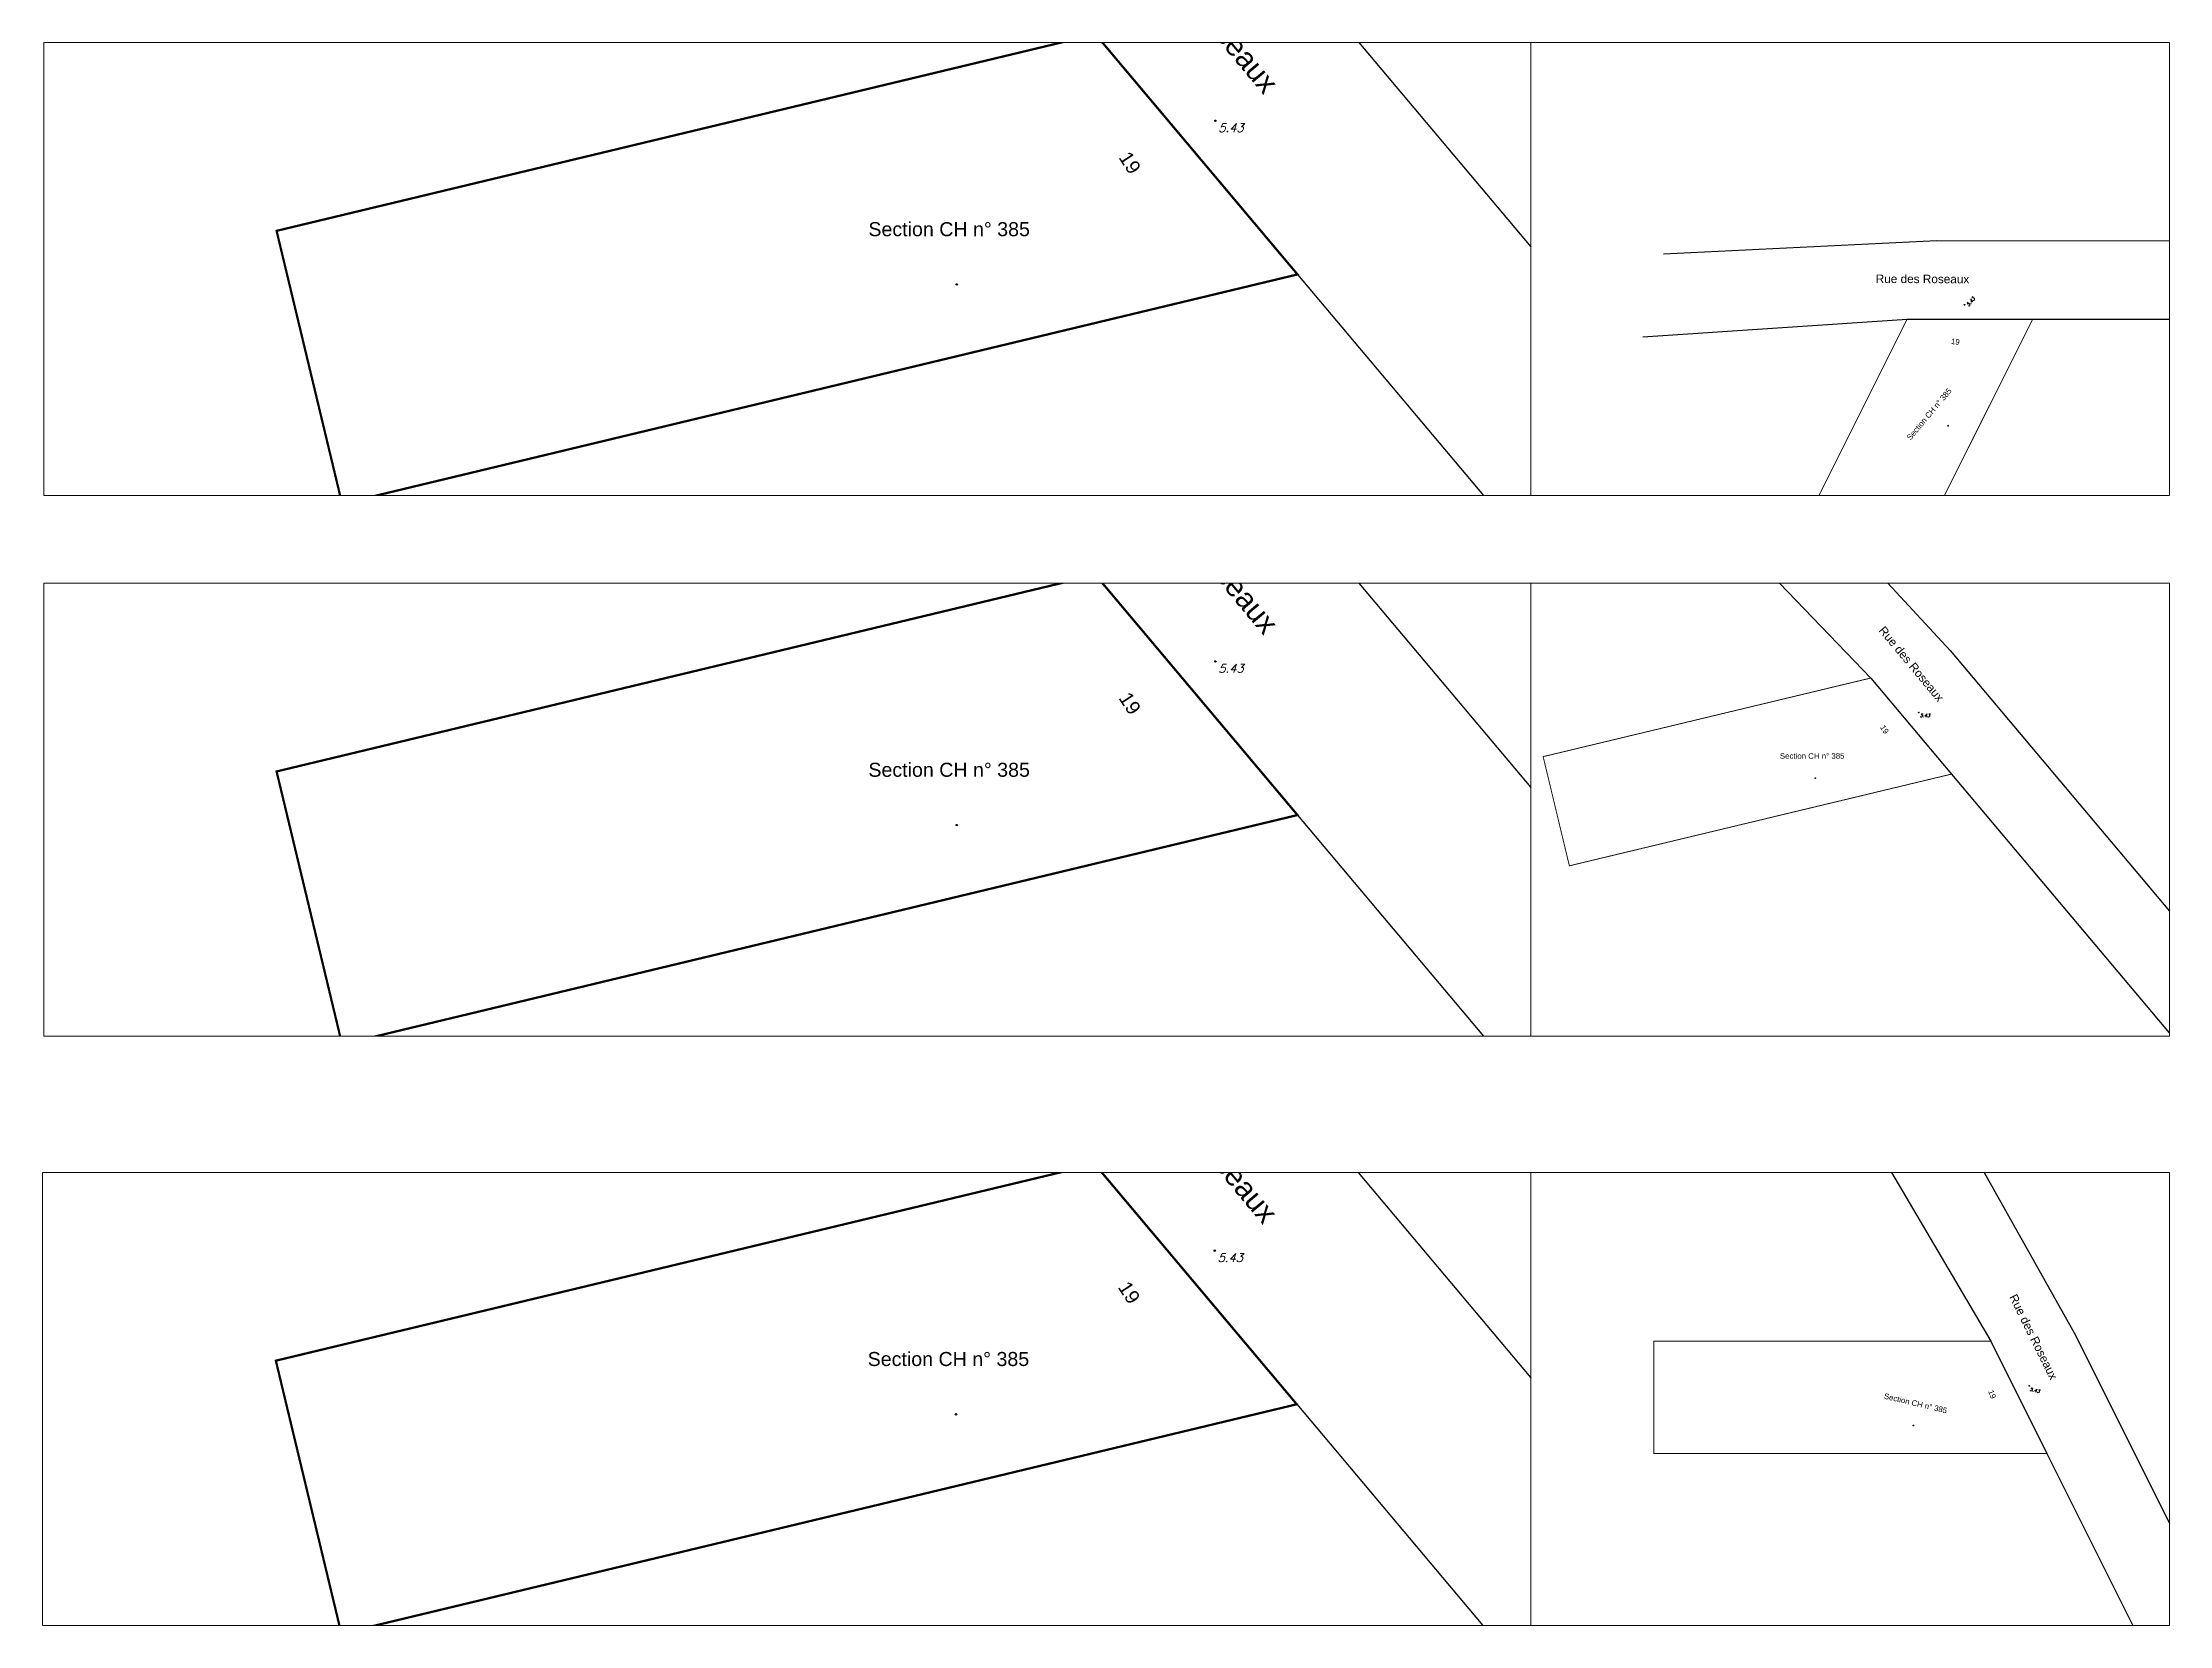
# Paper-space layout 'A3_Paysage' of a CAD drawing. Header units: metres. Extents: x 0 to 379, y 0 to 282.
# The model-space entities are those that its viewports show. They can reach past a viewport. Long polylines and large blocks are cut down to what shows.
import ezdxf
from ezdxf.enums import TextEntityAlignment as Align

# ---------------------------------------------------------------- set-up
doc = ezdxf.new("R2010")
doc.units = ezdxf.units.M
doc.header["$PDMODE"] = 32
doc.header["$PDSIZE"] = 0.05
for name, color, linetype, true_color in [('CAD_F_PARCELLE', 8, 'Continuous', 0x7f7f7f), ('CAD_F_TEXTE', 8, 'Continuous', 0x7f7f7f), ('FDP_F_TBATNUM', 250, 'Continuous', 0x404040), ('TOPOJIS', 250, 'Continuous', 0x404040), ('VOIE_F_TEXNOM', 250, 'Continuous', 0x404040), ('VOIE_L_BORDURE', 250, 'Continuous', 0x404040)]:
    doc.layers.add(name, color=color, linetype=linetype, true_color=true_color)
doc.layers.add('TOPOALT', color=250, linetype='Continuous', lineweight=0, true_color=0x303018)
doc.styles.add('CAD_F_TEXTEA2', font='arial.ttf', dxfattribs={"height": 2.5})
doc.styles.add('FDP_F_TBATNUM', font='arial.ttf', dxfattribs={"height": 0.5})
doc.styles.add('Romans 1.5', font='Romans.shx', dxfattribs={"height": 0.3})
doc.styles.add('VOIE_F_TEXNOM', font='arial.ttf', dxfattribs={"height": 0.75})

# ---------------------------------------------------------------- blocks, each defined once
blk = doc.blocks.new('TCPOINT')
at = {"color": 0}
blk.add_point((0, 0), dxfattribs=at)
at = {"layer": 'TOPOALT', "style": 'Romans 1.5'}
blk.add_attdef('ALT', text='', height=0.3, dxfattribs=at).set_placement((0.1, -0.1), align=Align.TOP_LEFT)

msp = doc.modelspace()

# ---------------------------------------------------------------- linework, layer by layer
at = {"layer": 'CAD_F_PARCELLE', "const_width": 0.08}
msp.add_lwpolyline([(1379215, 5227400), (1379212.666, 5227409.724), (1379241.837, 5227416.727), (1379249.033, 5227408.171)], close=True, dxfattribs=at)
at = {"layer": 'VOIE_L_BORDURE'}
for points in [[(1379232.309, 5227437.086), (1379248.897, 5227419.194), (1379274.944, 5227388.211)], [(1379225.474, 5227433.726), (1379241.837, 5227416.727), (1379249.033, 5227408.171), (1379268.412, 5227385.129)]]:
    msp.add_lwpolyline(points, dxfattribs=at)
msp.add_point((1379236.894, 5227407.814), dxfattribs=at)
msp.add_point((1379236.894, 5227407.814), dxfattribs=at)

# ---------------------------------------------------------------- block references
at = {"layer": 'TOPOJIS'}
ref = msp.add_blockref('TCPOINT', (1379246.11, 5227413.645), dxfattribs=at)
ref.add_attrib('ALT', '5.43', dxfattribs={"layer": 'TOPOALT', "height": 0.3, "style": 'Romans 1.5', "oblique": 18}).set_placement((1379246.21, 5227413.545), align=Align.TOP_LEFT)

# ---------------------------------------------------------------- texts
at = {"layer": 'FDP_F_TBATNUM', "style": 'FDP_F_TBATNUM'}
msp.add_text('19', height=0.5, rotation=303.05072, dxfattribs=at).set_placement((1379242.73, 5227411.934), align=Align.BOTTOM_CENTER)
at = {"layer": 'VOIE_F_TEXNOM', "style": 'VOIE_F_TEXNOM'}
msp.add_text('Rue des Roseaux', height=0.75, rotation=309.81535, dxfattribs=at).set_placement((1379244.994, 5227417.602), align=Align.BOTTOM_CENTER)
at = {"layer": 'VOIE_L_BORDURE', "style": 'CAD_F_TEXTEA2'}
msp.add_text('Section CH n° 385', height=0.5, dxfattribs=at).set_placement((1379236.624, 5227409.784), align=Align.MIDDLE_CENTER)

psp = doc.layouts.new('A3_Paysage')

# ---------------------------------------------------------------- viewports
at = {"layer": 'CAD_F_TEXTE'}
for center, size, view_center_point, view_height, status in [((132.66, 241.64), (264.8, 80.7243), (1379230.861, 5227408.362), 16.14486, 4), ((321.94, 145.33), (113.76, 80.7243), (1379240, 5227405), 40.36215, 5)]:
    psp.add_viewport(center=center, size=size, view_center_point=view_center_point, view_height=view_height, status=status, dxfattribs=at)
at = {"layer": 'CAD_F_TEXTE', "view_twist_angle": 49.934948824}
psp.add_viewport(center=(321.94, 241.64), size=(113.76, 80.7243), view_center_point=(-3112862.537, 4420220.758), view_height=40.36215, dxfattribs=at)
at = {"layer": 'CAD_F_TEXTE'}
for center, size, view_center_point, status, view_target_point in [((132.66, 145.33), (264.8, 80.7243), (-9.139, 3.362), 3, (1379240, 5227405)), ((132.53, 40.36), (265.06, 80.7243), (-5.434, 3.362), 6, (1379236.295, 5227405))]:
    psp.add_viewport(center=center, size=size, view_center_point=view_center_point, view_height=16.14486, status=status, dxfattribs=dict(at, view_target_point=view_target_point))
at = {"layer": 'CAD_F_TEXTE', "view_target_point": (1379240, 5227405), "view_twist_angle": 346.5}
psp.add_viewport(center=(321.94, 40.36), size=(113.76, 80.7243), view_center_point=(-7.999, 5.828), view_height=40.36215, status=7, dxfattribs=at)

doc.saveas('drawing.dxf')
